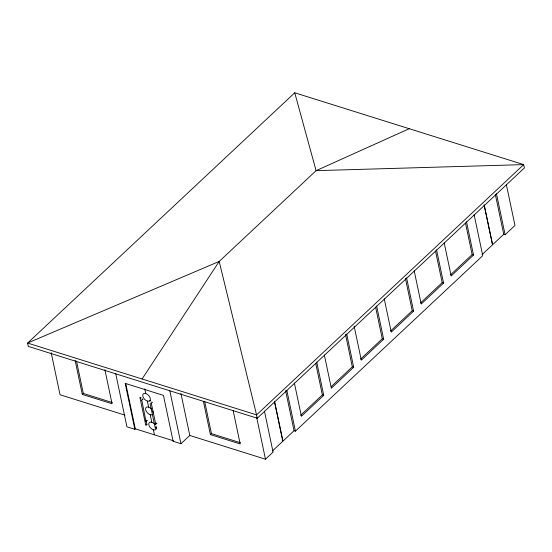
<?xml version="1.0" encoding="UTF-8"?>
<svg xmlns="http://www.w3.org/2000/svg" width="552" height="552" viewBox="0 0 552 552"><rect width="100%" height="100%" fill="white"/><g stroke="black" fill="none" stroke-linecap="round" stroke-linejoin="round"><path stroke-width="0.83" d="M151.655 402.084L152.324 402.208L152.124 402.677M141.636 399.896L141.567 400.538M141.864 400.573L146.018 421.673M142.078 378.976L219.185 261.441L316.089 170.658L409.225 128.699M155.347 427.676C154.836 428.904 157.555 427.627 155.926 427.448M294.747 92.791L27.6 343.061L28.304 346.394L257.253 418.216L524.4 167.939L523.696 164.613L294.747 92.791L316.089 170.658L523.696 164.613L256.556 414.883L257.253 418.216M104.894 369.709L112.07 403.76L82.296 394.418L83.324 393.452L76.5 361.063M115.754 373.821L126.912 426.779L134.833 429.263L135.302 428.821L125.808 383.764M180.932 393.438L189.791 435.466L180.959 443.732L173.121 441.276L173.59 440.834M233.185 410.729L240.182 443.946L210.409 434.61L211.444 433.637L204.613 401.249M300.64 415.256L322.368 394.901L315.716 363.34M331.214 386.614L352.321 366.838L345.497 334.45M360.546 359.131L382.274 338.776L375.622 307.216M390.499 331.069L412.227 310.714L405.403 278.325M420.452 303.007L442.18 282.652L435.535 251.098M450.411 274.944L472.139 254.589L465.488 223.036M316.744 362.112L323.741 395.336L301.392 416.27L294.395 383.053M346.697 334.05L353.694 367.273L331.345 388.208L324.348 354.991M376.65 305.987L383.654 339.211L361.305 360.146L354.129 326.094M406.603 277.925L413.607 311.149L391.258 332.083L384.254 298.867M436.556 249.863L443.56 283.086L421.211 304.021L414.207 270.804M466.509 221.8L473.512 255.024L451.163 275.959L444.167 242.742M272.315 451.087L282.783 441.283L274.323 401.166M285.591 390.609L294.05 430.726L282.969 441.103L274.689 401.828M481.999 254.651L492.508 244.805L484.049 204.688M495.275 194.18L503.728 234.29L492.598 244.715L484.325 205.434M189.791 435.466L265.477 459.209L273.074 452.095L264.442 411.143M294.05 430.726L295.423 431.16L482.752 255.659L474.127 214.707M503.728 234.29L505.101 234.724L514.975 225.478L506.294 184.292M145.956 424.605L146.107 425.226L146.963 424.805L146.321 421.707M155.374 423.922L155.485 424.633M147.067 420.824L147.198 420.265L146.611 420.327M146.57 424.467L146.956 424.709M472.139 254.589L473.512 255.024M442.18 282.652L443.56 283.086M412.227 310.714L413.607 311.149M382.274 338.776L383.654 339.211M352.321 366.838L353.694 367.273M322.368 394.901L323.741 395.336M83.324 393.452L112.297 402.539M211.444 433.637L240.41 442.732M125.042 415.152L60.051 394.763L51.191 352.735M135.302 428.821L172.79 440.586M151.034 403.498L151.02 402.801M145.97 420.948L146.273 421.452M140.008 397.875C141.671 398.868 141.064 396.281 140.008 397.875L145.721 424.985M496.476 193.773L505.101 234.724M286.792 390.209L295.423 431.16M256.625 417.181L265.477 459.209M203.405 401.387L210.409 434.61M169.802 390.781L180.959 443.732M173.121 441.276L163.447 395.377L125.166 383.371L134.833 429.263M151.372 403.512L155.781 424.44M150.109 403.664L155.229 427.966M144.776 388.932L145.735 393.507M147.329 401.069L148.605 407.121M150.199 414.69L151.793 422.252M153.387 429.815L154.443 434.831M75.12 360.366L82.296 394.418M149.751 400.793A4.761 2.788 46.9 0 1 143.278 397.474A4.761 2.788 46.9 0 1 146.066 393.624A4.761 2.788 46.9 0 1 150.185 400.2M152.621 414.414A4.761 2.788 46.9 0 1 147.315 412.744A4.761 2.788 46.9 0 1 146.183 407.397A4.761 2.788 46.9 0 1 151.496 409.06M152.821 411.061A4.761 2.788 46.9 0 1 153.235 413.02M156.009 426.192A4.761 2.788 46.9 0 1 153.063 429.697A4.761 2.788 46.9 0 1 148.854 423.37A4.761 2.788 46.9 0 1 154.684 424.191M142.168 399.02L142.858 399.662L142.168 399.02M156.133 423.142L156.816 423.784L156.133 423.142M149.557 400.662C150.261 402.132 151.407 399.413 149.557 400.662M219.185 261.441L27.6 343.061L256.556 414.883L219.185 261.441"/></g></svg>
